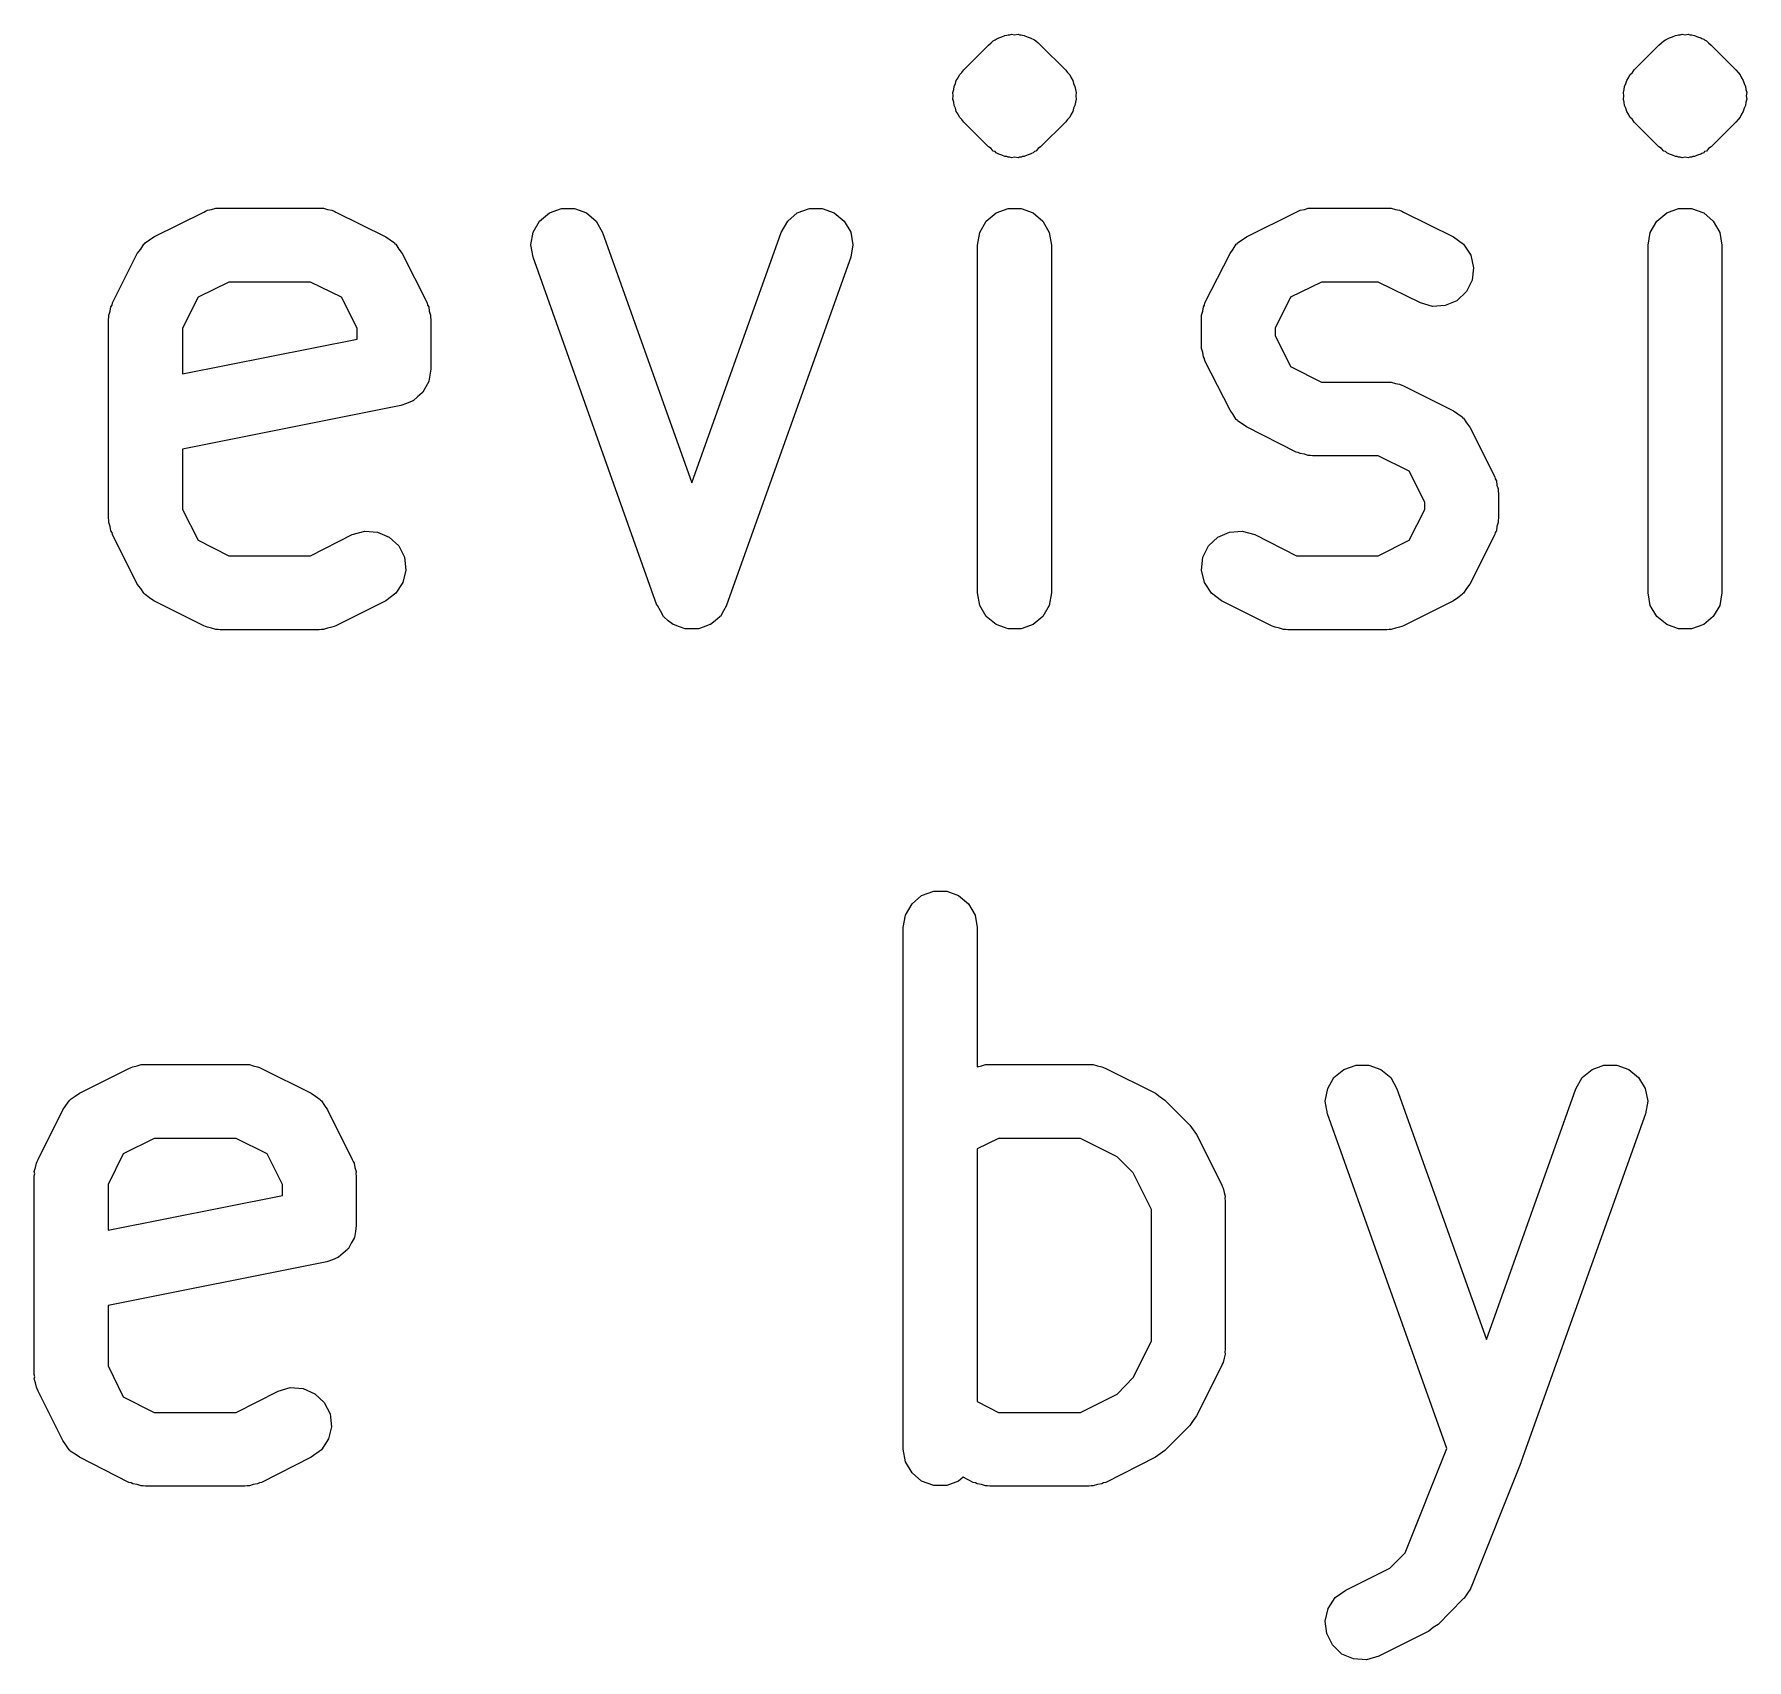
# Model space of a CAD drawing. Extents: x 95 to 242, y -111 to -101.
# Drawn here: x 209.292 to 213.233, y -107.581 to -103.842 of the extents above; entities that cross this region are included whole.
import ezdxf

# ---------------------------------------------------------------- set-up
doc = ezdxf.new("R2010")
doc.units = 0
doc.header["$MEASUREMENT"] = 0
doc.layers.add('BLACK', color=7, linetype='CONTINUOUS')

msp = doc.modelspace()

# ---------------------------------------------------------------- linework, layer by layer
at = {"layer": 'Black'}
for p, q in [((211.519, -103.848), (211.526, -103.845)), ((211.526, -103.845), (211.53, -103.844)), ((211.53, -103.844), (211.533, -103.843)), ((211.533, -103.843), (211.537, -103.843)), ((211.537, -103.843), (211.541, -103.842)), ((211.541, -103.842), (211.548, -103.843)), ((211.548, -103.843), (211.556, -103.842)), ((211.556, -103.842), (211.559, -103.843)), ((211.559, -103.843), (211.563, -103.843)), ((211.563, -103.843), (211.566, -103.844)), ((211.566, -103.844), (211.57, -103.845)), ((211.57, -103.845), (211.577, -103.848)), ((213.062, -103.848), (213.069, -103.845)), ((213.069, -103.845), (213.073, -103.844)), ((213.073, -103.844), (213.076, -103.843)), ((213.076, -103.843), (213.08, -103.843)), ((213.08, -103.843), (213.084, -103.842)), ((213.084, -103.842), (213.091, -103.843)), ((213.091, -103.843), (213.098, -103.842)), ((213.098, -103.842), (213.102, -103.843)), ((213.102, -103.843), (213.106, -103.843)), ((213.106, -103.843), (213.109, -103.844)), ((213.109, -103.844), (213.113, -103.845)), ((213.113, -103.845), (213.12, -103.848)), ((211.431, -103.924), (211.488, -103.867)), ((211.488, -103.867), (211.494, -103.862)), ((211.494, -103.862), (211.499, -103.857)), ((211.499, -103.857), (211.503, -103.855)), ((211.503, -103.855), (211.506, -103.853)), ((211.506, -103.853), (211.509, -103.852)), ((211.509, -103.852), (211.512, -103.85)), ((211.512, -103.85), (211.519, -103.848)), ((211.577, -103.848), (211.584, -103.85)), ((211.584, -103.85), (211.587, -103.852)), ((211.587, -103.852), (211.591, -103.853)), ((211.591, -103.853), (211.594, -103.855)), ((211.594, -103.855), (211.597, -103.857)), ((211.597, -103.857), (211.602, -103.862)), ((211.602, -103.862), (211.608, -103.867)), ((211.608, -103.867), (211.665, -103.924)), ((212.974, -103.924), (213.031, -103.867)), ((213.031, -103.867), (213.037, -103.862)), ((213.037, -103.862), (213.042, -103.857)), ((213.042, -103.857), (213.046, -103.855)), ((213.046, -103.855), (213.049, -103.853)), ((213.049, -103.853), (213.052, -103.852)), ((213.052, -103.852), (213.055, -103.85)), ((213.055, -103.85), (213.062, -103.848)), ((213.12, -103.848), (213.127, -103.85)), ((213.127, -103.85), (213.13, -103.852)), ((213.13, -103.852), (213.134, -103.853)), ((213.134, -103.853), (213.136, -103.855)), ((213.136, -103.855), (213.14, -103.857)), ((213.14, -103.857), (213.145, -103.862)), ((213.145, -103.862), (213.151, -103.867)), ((213.151, -103.867), (213.208, -103.924)), ((211.427, -103.93), (211.431, -103.924)), ((211.665, -103.924), (211.67, -103.93)), ((212.97, -103.93), (212.974, -103.924)), ((213.208, -103.924), (213.213, -103.93)), ((211.408, -103.969), (211.409, -103.962)), ((211.409, -103.962), (211.412, -103.955)), ((211.412, -103.955), (211.414, -103.948)), ((211.414, -103.948), (211.418, -103.942)), ((211.418, -103.942), (211.421, -103.935)), ((211.421, -103.935), (211.427, -103.93)), ((211.67, -103.93), (211.675, -103.935)), ((211.675, -103.935), (211.678, -103.942)), ((211.678, -103.942), (211.682, -103.948)), ((211.682, -103.948), (211.684, -103.955)), ((211.684, -103.955), (211.687, -103.962)), ((211.687, -103.962), (211.688, -103.969)), ((212.951, -103.969), (212.952, -103.962)), ((212.952, -103.962), (212.955, -103.955)), ((212.955, -103.955), (212.957, -103.948)), ((212.957, -103.948), (212.961, -103.942)), ((212.961, -103.942), (212.964, -103.935)), ((212.964, -103.935), (212.97, -103.93)), ((213.213, -103.93), (213.218, -103.935)), ((213.218, -103.935), (213.221, -103.942)), ((213.221, -103.942), (213.225, -103.948)), ((213.225, -103.948), (213.227, -103.955)), ((213.227, -103.955), (213.23, -103.962)), ((213.23, -103.962), (213.231, -103.969)), ((211.406, -103.976), (211.408, -103.969)), ((211.407, -103.984), (211.406, -103.976)), ((211.406, -103.991), (211.407, -103.984)), ((211.408, -103.998), (211.406, -103.991)), ((211.409, -104.006), (211.408, -103.998)), ((211.688, -103.998), (211.687, -104.006)), ((211.688, -103.969), (211.69, -103.976)), ((211.69, -103.991), (211.688, -103.998)), ((211.69, -103.976), (211.689, -103.984)), ((211.689, -103.984), (211.69, -103.991)), ((212.949, -103.976), (212.951, -103.969)), ((212.95, -103.984), (212.949, -103.976)), ((212.949, -103.991), (212.95, -103.984)), ((212.951, -103.998), (212.949, -103.991)), ((212.952, -104.006), (212.951, -103.998)), ((213.231, -103.998), (213.23, -104.006)), ((213.231, -103.969), (213.233, -103.976)), ((213.233, -103.991), (213.231, -103.998)), ((213.233, -103.976), (213.232, -103.984)), ((213.232, -103.984), (213.233, -103.991)), ((211.412, -104.012), (211.409, -104.006)), ((211.414, -104.02), (211.412, -104.012)), ((211.418, -104.026), (211.414, -104.02)), ((211.421, -104.033), (211.418, -104.026)), ((211.427, -104.038), (211.421, -104.033)), ((211.431, -104.044), (211.427, -104.038)), ((211.67, -104.038), (211.665, -104.044)), ((211.675, -104.033), (211.67, -104.038)), ((211.678, -104.026), (211.675, -104.033)), ((211.682, -104.02), (211.678, -104.026)), ((211.684, -104.012), (211.682, -104.02)), ((211.687, -104.006), (211.684, -104.012)), ((212.955, -104.012), (212.952, -104.006)), ((212.957, -104.02), (212.955, -104.012)), ((212.961, -104.026), (212.957, -104.02)), ((212.964, -104.033), (212.961, -104.026)), ((212.97, -104.038), (212.964, -104.033)), ((212.974, -104.044), (212.97, -104.038)), ((213.213, -104.038), (213.208, -104.044)), ((213.218, -104.033), (213.213, -104.038)), ((213.221, -104.026), (213.218, -104.033)), ((213.225, -104.02), (213.221, -104.026)), ((213.227, -104.012), (213.225, -104.02)), ((213.23, -104.006), (213.227, -104.012)), ((211.488, -104.101), (211.431, -104.044)), ((211.665, -104.044), (211.608, -104.101)), ((213.031, -104.101), (212.974, -104.044)), ((213.208, -104.044), (213.151, -104.101)), ((211.494, -104.105), (211.488, -104.101)), ((211.499, -104.111), (211.494, -104.105)), ((211.503, -104.112), (211.499, -104.111)), ((211.506, -104.115), (211.503, -104.112)), ((211.509, -104.116), (211.506, -104.115)), ((211.512, -104.118), (211.509, -104.116)), ((211.519, -104.12), (211.512, -104.118)), ((211.526, -104.123), (211.519, -104.12)), ((211.577, -104.12), (211.57, -104.123)), ((211.584, -104.118), (211.577, -104.12)), ((211.587, -104.116), (211.584, -104.118)), ((211.591, -104.115), (211.587, -104.116)), ((211.594, -104.112), (211.591, -104.115)), ((211.597, -104.111), (211.594, -104.112)), ((211.602, -104.105), (211.597, -104.111)), ((211.608, -104.101), (211.602, -104.105)), ((213.037, -104.105), (213.031, -104.101)), ((213.042, -104.111), (213.037, -104.105)), ((213.046, -104.112), (213.042, -104.111)), ((213.049, -104.115), (213.046, -104.112)), ((213.052, -104.116), (213.049, -104.115)), ((213.055, -104.118), (213.052, -104.116)), ((213.062, -104.12), (213.055, -104.118)), ((213.069, -104.123), (213.062, -104.12)), ((213.12, -104.12), (213.113, -104.123)), ((213.127, -104.118), (213.12, -104.12)), ((213.13, -104.116), (213.127, -104.118)), ((213.134, -104.115), (213.13, -104.116)), ((213.136, -104.112), (213.134, -104.115)), ((213.14, -104.111), (213.136, -104.112)), ((213.145, -104.105), (213.14, -104.111)), ((213.151, -104.101), (213.145, -104.105)), ((211.53, -104.123), (211.526, -104.123)), ((211.533, -104.125), (211.53, -104.123)), ((211.537, -104.125), (211.533, -104.125)), ((211.541, -104.126), (211.537, -104.125)), ((211.548, -104.125), (211.541, -104.126)), ((211.556, -104.126), (211.548, -104.125)), ((211.559, -104.125), (211.556, -104.126)), ((211.563, -104.125), (211.559, -104.125)), ((211.566, -104.123), (211.563, -104.125)), ((211.57, -104.123), (211.566, -104.123)), ((213.073, -104.123), (213.069, -104.123)), ((213.076, -104.125), (213.073, -104.123)), ((213.08, -104.125), (213.076, -104.125)), ((213.084, -104.126), (213.08, -104.125)), ((213.091, -104.125), (213.084, -104.126)), ((213.098, -104.126), (213.091, -104.125)), ((213.102, -104.125), (213.098, -104.126)), ((213.106, -104.125), (213.102, -104.125)), ((213.109, -104.123), (213.106, -104.125)), ((213.113, -104.123), (213.109, -104.123)), ((209.567, -104.308), (209.682, -104.251)), ((209.682, -104.251), (209.686, -104.249)), ((209.686, -104.249), (209.691, -104.247)), ((209.691, -104.247), (209.7, -104.245)), ((209.7, -104.245), (209.71, -104.242)), ((209.71, -104.242), (209.715, -104.242)), ((209.715, -104.242), (209.72, -104.242)), ((209.72, -104.242), (209.948, -104.242)), ((209.948, -104.242), (209.953, -104.242)), ((209.953, -104.242), (209.958, -104.242)), ((209.958, -104.242), (209.967, -104.245)), ((209.967, -104.245), (209.977, -104.247)), ((209.977, -104.247), (209.982, -104.249)), ((209.982, -104.249), (209.986, -104.251)), ((209.986, -104.251), (210.101, -104.308)), ((210.44, -104.297), (210.455, -104.272)), ((210.455, -104.272), (210.478, -104.253)), ((210.478, -104.253), (210.505, -104.243)), ((210.505, -104.243), (210.535, -104.243)), ((210.535, -104.243), (210.563, -104.253)), ((210.563, -104.253), (210.585, -104.272)), ((210.585, -104.272), (210.6, -104.298)), ((211.011, -104.298), (211.026, -104.272)), ((211.026, -104.272), (211.048, -104.253)), ((211.048, -104.253), (211.076, -104.243)), ((211.076, -104.243), (211.105, -104.243)), ((211.105, -104.243), (211.133, -104.253)), ((211.133, -104.253), (211.156, -104.272)), ((211.156, -104.272), (211.171, -104.297)), ((211.468, -104.298), (211.483, -104.272)), ((211.483, -104.272), (211.506, -104.253)), ((211.506, -104.253), (211.533, -104.243)), ((211.533, -104.243), (211.563, -104.243)), ((211.563, -104.243), (211.591, -104.253)), ((211.591, -104.253), (211.613, -104.272)), ((211.613, -104.272), (211.628, -104.298)), ((212.082, -104.308), (212.196, -104.251)), ((212.196, -104.251), (212.201, -104.249)), ((212.201, -104.249), (212.205, -104.247)), ((212.205, -104.247), (212.215, -104.245)), ((212.215, -104.245), (212.224, -104.242)), ((212.224, -104.242), (212.229, -104.242)), ((212.229, -104.242), (212.234, -104.242)), ((212.234, -104.242), (212.405, -104.242)), ((212.405, -104.242), (212.41, -104.242)), ((212.41, -104.242), (212.415, -104.242)), ((212.415, -104.242), (212.425, -104.245)), ((212.425, -104.245), (212.434, -104.247)), ((212.434, -104.247), (212.439, -104.249)), ((212.439, -104.249), (212.443, -104.251)), ((212.443, -104.251), (212.558, -104.308)), ((213.011, -104.298), (213.026, -104.272)), ((213.026, -104.272), (213.049, -104.253)), ((213.049, -104.253), (213.076, -104.243)), ((213.076, -104.243), (213.106, -104.243)), ((213.106, -104.243), (213.134, -104.253)), ((213.134, -104.253), (213.156, -104.272)), ((213.156, -104.272), (213.171, -104.298)), ((209.547, -104.322), (209.557, -104.315)), ((209.557, -104.315), (209.567, -104.308)), ((210.101, -104.308), (210.111, -104.315)), ((210.111, -104.315), (210.121, -104.322)), ((210.435, -104.326), (210.44, -104.297)), ((210.6, -104.298), (210.805, -104.874)), ((210.805, -104.874), (211.011, -104.298)), ((211.171, -104.297), (211.176, -104.326)), ((211.463, -104.327), (211.468, -104.298)), ((211.628, -104.298), (211.633, -104.327)), ((212.061, -104.322), (212.072, -104.315)), ((212.072, -104.315), (212.082, -104.308)), ((212.558, -104.308), (212.581, -104.325)), ((213.006, -104.327), (213.011, -104.298)), ((213.171, -104.298), (213.176, -104.327)), ((209.472, -104.46), (209.529, -104.346)), ((209.529, -104.346), (209.537, -104.336)), ((209.537, -104.336), (209.544, -104.325)), ((209.544, -104.325), (209.546, -104.324)), ((209.546, -104.324), (209.547, -104.322)), ((210.121, -104.322), (210.122, -104.324)), ((210.122, -104.324), (210.124, -104.325)), ((210.124, -104.325), (210.131, -104.336)), ((210.131, -104.336), (210.139, -104.346)), ((210.139, -104.346), (210.196, -104.46)), ((210.44, -104.355), (210.435, -104.326)), ((210.725, -105.155), (210.44, -104.355)), ((211.171, -104.355), (210.885, -105.155)), ((211.176, -104.326), (211.171, -104.355)), ((211.463, -105.127), (211.463, -104.327)), ((211.633, -104.327), (211.633, -105.127)), ((211.986, -104.46), (212.044, -104.346)), ((212.044, -104.346), (212.051, -104.336)), ((212.051, -104.336), (212.058, -104.325)), ((212.058, -104.325), (212.06, -104.324)), ((212.06, -104.324), (212.061, -104.322)), ((212.581, -104.325), (212.598, -104.35)), ((212.598, -104.35), (212.604, -104.379)), ((213.006, -105.127), (213.006, -104.327)), ((213.176, -104.327), (213.176, -105.127)), ((212.604, -104.379), (212.601, -104.408)), ((209.74, -104.412), (209.669, -104.447)), ((209.928, -104.412), (209.74, -104.412)), ((209.999, -104.447), (209.928, -104.412)), ((212.254, -104.412), (212.183, -104.447)), ((212.385, -104.412), (212.254, -104.412)), ((212.482, -104.46), (212.385, -104.412)), ((212.588, -104.434), (212.566, -104.455)), ((212.601, -104.408), (212.588, -104.434)), ((209.467, -104.479), (209.468, -104.469)), ((209.468, -104.469), (209.471, -104.465)), ((209.471, -104.465), (209.472, -104.46)), ((209.669, -104.447), (209.633, -104.518)), ((210.035, -104.518), (209.999, -104.447)), ((210.196, -104.46), (210.197, -104.465)), ((210.197, -104.465), (210.2, -104.469)), ((210.2, -104.469), (210.201, -104.479)), ((211.981, -104.479), (211.983, -104.469)), ((211.983, -104.469), (211.985, -104.465)), ((211.985, -104.465), (211.986, -104.46)), ((212.183, -104.447), (212.148, -104.518)), ((212.51, -104.468), (212.482, -104.46)), ((212.539, -104.466), (212.51, -104.468)), ((212.566, -104.455), (212.539, -104.466)), ((209.463, -104.498), (209.464, -104.493)), ((209.463, -104.955), (209.463, -104.498)), ((209.464, -104.488), (209.467, -104.479)), ((209.464, -104.493), (209.464, -104.488)), ((210.201, -104.479), (210.204, -104.488)), ((210.204, -104.488), (210.204, -104.493)), ((210.204, -104.493), (210.205, -104.498)), ((210.205, -104.498), (210.205, -104.612)), ((211.978, -104.488), (211.981, -104.479)), ((211.978, -104.493), (211.978, -104.488)), ((211.978, -104.498), (211.978, -104.493)), ((211.978, -104.555), (211.978, -104.498)), ((209.633, -104.518), (209.633, -104.623)), ((209.633, -104.623), (210.035, -104.543)), ((210.035, -104.543), (210.035, -104.518)), ((212.148, -104.518), (212.148, -104.535)), ((212.148, -104.535), (212.183, -104.606)), ((211.978, -104.56), (211.978, -104.555)), ((211.978, -104.565), (211.978, -104.56)), ((211.981, -104.574), (211.978, -104.565)), ((211.983, -104.584), (211.981, -104.574)), ((211.985, -104.588), (211.983, -104.584)), ((211.986, -104.593), (211.985, -104.588)), ((212.044, -104.707), (211.986, -104.593)), ((210.202, -104.626), (210.2, -104.64)), ((210.205, -104.612), (210.202, -104.626)), ((212.183, -104.606), (212.254, -104.642)), ((210.185, -104.667), (210.174, -104.676)), ((210.186, -104.665), (210.185, -104.666)), ((210.185, -104.666), (210.185, -104.667)), ((210.193, -104.653), (210.186, -104.665)), ((210.2, -104.641), (210.193, -104.653)), ((210.2, -104.64), (210.2, -104.64)), ((210.2, -104.64), (210.2, -104.641)), ((212.254, -104.642), (212.405, -104.642)), ((212.405, -104.642), (212.41, -104.642)), ((212.41, -104.642), (212.415, -104.642)), ((212.415, -104.642), (212.425, -104.645)), ((212.425, -104.645), (212.434, -104.647)), ((212.434, -104.647), (212.439, -104.649)), ((212.439, -104.649), (212.443, -104.651)), ((212.443, -104.651), (212.558, -104.708)), ((210.136, -104.696), (209.633, -104.796)), ((210.149, -104.691), (210.136, -104.696)), ((210.162, -104.686), (210.149, -104.691)), ((210.163, -104.685), (210.162, -104.686)), ((210.164, -104.685), (210.163, -104.685)), ((210.174, -104.676), (210.164, -104.685)), ((212.051, -104.717), (212.044, -104.707)), ((212.558, -104.708), (212.568, -104.715)), ((212.058, -104.728), (212.051, -104.717)), ((212.06, -104.729), (212.058, -104.728)), ((212.061, -104.731), (212.06, -104.729)), ((212.072, -104.738), (212.061, -104.731)), ((212.082, -104.745), (212.072, -104.738)), ((212.196, -104.803), (212.082, -104.745)), ((212.568, -104.715), (212.578, -104.722)), ((212.578, -104.722), (212.579, -104.724)), ((212.579, -104.724), (212.581, -104.725)), ((212.581, -104.725), (212.588, -104.736)), ((212.588, -104.736), (212.596, -104.746)), ((212.596, -104.746), (212.653, -104.86)), ((209.633, -104.796), (209.633, -104.935)), ((212.201, -104.804), (212.196, -104.803)), ((212.205, -104.806), (212.201, -104.804)), ((212.215, -104.808), (212.205, -104.806)), ((212.224, -104.811), (212.215, -104.808)), ((212.229, -104.811), (212.224, -104.811)), ((212.234, -104.812), (212.229, -104.811)), ((212.385, -104.812), (212.234, -104.812)), ((212.456, -104.847), (212.385, -104.812)), ((212.492, -104.918), (212.456, -104.847)), ((212.653, -104.86), (212.654, -104.865)), ((212.654, -104.865), (212.657, -104.869)), ((212.657, -104.869), (212.658, -104.879)), ((212.658, -104.879), (212.661, -104.888)), ((212.661, -104.888), (212.661, -104.893)), ((212.661, -104.893), (212.662, -104.898)), ((212.662, -104.898), (212.662, -104.955)), ((209.633, -104.935), (209.669, -105.006)), ((212.456, -105.006), (212.492, -104.935)), ((212.492, -104.935), (212.492, -104.918)), ((209.464, -104.96), (209.463, -104.955)), ((209.464, -104.965), (209.464, -104.96)), ((209.467, -104.974), (209.464, -104.965)), ((209.468, -104.984), (209.467, -104.974)), ((209.471, -104.988), (209.468, -104.984)), ((209.472, -104.993), (209.471, -104.988)), ((210.024, -104.993), (210.053, -104.985)), ((210.053, -104.985), (210.082, -104.987)), ((210.082, -104.987), (210.109, -104.999)), ((212.016, -104.999), (212.043, -104.987)), ((212.043, -104.987), (212.072, -104.985)), ((212.072, -104.985), (212.101, -104.993)), ((212.654, -104.988), (212.653, -104.993)), ((212.657, -104.984), (212.654, -104.988)), ((212.658, -104.974), (212.657, -104.984)), ((212.661, -104.965), (212.658, -104.974)), ((212.662, -104.955), (212.661, -104.96)), ((212.661, -104.96), (212.661, -104.965)), ((209.529, -105.107), (209.472, -104.993)), ((209.669, -105.006), (209.74, -105.042)), ((209.928, -105.042), (210.024, -104.993)), ((210.109, -104.999), (210.131, -105.019)), ((210.131, -105.019), (210.144, -105.045)), ((211.981, -105.045), (211.994, -105.019)), ((211.994, -105.019), (212.016, -104.999)), ((212.101, -104.993), (212.197, -105.042)), ((212.385, -105.042), (212.456, -105.006)), ((212.653, -104.993), (212.596, -105.107)), ((209.74, -105.042), (209.928, -105.042)), ((210.144, -105.045), (210.147, -105.075)), ((211.978, -105.075), (211.981, -105.045)), ((212.197, -105.042), (212.385, -105.042)), ((210.14, -105.103), (210.124, -105.128)), ((210.147, -105.075), (210.14, -105.103)), ((211.985, -105.103), (211.978, -105.075)), ((212.001, -105.128), (211.985, -105.103)), ((209.537, -105.117), (209.529, -105.107)), ((209.544, -105.128), (209.537, -105.117)), ((209.546, -105.129), (209.544, -105.128)), ((209.547, -105.131), (209.546, -105.129)), ((209.557, -105.138), (209.547, -105.131)), ((209.567, -105.145), (209.557, -105.138)), ((209.682, -105.203), (209.567, -105.145)), ((210.101, -105.145), (209.986, -105.203)), ((210.124, -105.128), (210.101, -105.145)), ((211.468, -105.156), (211.463, -105.127)), ((211.633, -105.127), (211.628, -105.156)), ((212.024, -105.145), (212.001, -105.128)), ((212.139, -105.203), (212.024, -105.145)), ((212.558, -105.145), (212.443, -105.203)), ((212.568, -105.138), (212.558, -105.145)), ((212.578, -105.131), (212.568, -105.138)), ((212.579, -105.129), (212.578, -105.131)), ((212.581, -105.128), (212.579, -105.129)), ((212.588, -105.117), (212.581, -105.128)), ((212.596, -105.107), (212.588, -105.117)), ((213.011, -105.156), (213.006, -105.127)), ((213.176, -105.127), (213.171, -105.156)), ((210.726, -105.156), (210.725, -105.155)), ((210.733, -105.168), (210.726, -105.156)), ((210.726, -105.156), (210.726, -105.156)), ((210.74, -105.181), (210.733, -105.168)), ((210.741, -105.182), (210.74, -105.181)), ((210.74, -105.181), (210.74, -105.181)), ((210.751, -105.191), (210.741, -105.182)), ((210.87, -105.182), (210.859, -105.191)), ((210.871, -105.181), (210.87, -105.181)), ((210.87, -105.181), (210.87, -105.182)), ((210.878, -105.168), (210.871, -105.181)), ((210.885, -105.156), (210.878, -105.168)), ((210.885, -105.155), (210.885, -105.156)), ((210.885, -105.156), (210.885, -105.156)), ((211.483, -105.181), (211.468, -105.156)), ((211.506, -105.2), (211.483, -105.181)), ((211.613, -105.181), (211.591, -105.2)), ((211.628, -105.156), (211.613, -105.181)), ((213.026, -105.181), (213.011, -105.156)), ((213.049, -105.2), (213.026, -105.181)), ((213.156, -105.181), (213.134, -105.2)), ((213.171, -105.156), (213.156, -105.181)), ((209.686, -105.204), (209.682, -105.203)), ((209.691, -105.206), (209.686, -105.204)), ((209.7, -105.208), (209.691, -105.206)), ((209.71, -105.211), (209.7, -105.208)), ((209.715, -105.211), (209.71, -105.211)), ((209.72, -105.212), (209.715, -105.211)), ((209.948, -105.212), (209.72, -105.212)), ((209.953, -105.211), (209.948, -105.212)), ((209.958, -105.211), (209.953, -105.211)), ((209.967, -105.208), (209.958, -105.211)), ((209.977, -105.206), (209.967, -105.208)), ((209.982, -105.204), (209.977, -105.206)), ((209.986, -105.203), (209.982, -105.204)), ((210.762, -105.2), (210.751, -105.191)), ((210.763, -105.2), (210.762, -105.2)), ((210.777, -105.205), (210.763, -105.2)), ((210.763, -105.2), (210.763, -105.2)), ((210.79, -105.21), (210.777, -105.205)), ((210.791, -105.21), (210.79, -105.21)), ((210.805, -105.21), (210.791, -105.21)), ((210.791, -105.21), (210.791, -105.21)), ((210.82, -105.21), (210.805, -105.21)), ((210.821, -105.21), (210.82, -105.21)), ((210.82, -105.21), (210.82, -105.21)), ((210.834, -105.205), (210.821, -105.21)), ((210.847, -105.2), (210.834, -105.205)), ((210.848, -105.2), (210.847, -105.2)), ((210.859, -105.191), (210.848, -105.2)), ((210.848, -105.2), (210.848, -105.2)), ((211.533, -105.21), (211.506, -105.2)), ((211.563, -105.21), (211.533, -105.21)), ((211.591, -105.2), (211.563, -105.21)), ((212.143, -105.204), (212.139, -105.203)), ((212.148, -105.206), (212.143, -105.204)), ((212.158, -105.208), (212.148, -105.206)), ((212.167, -105.211), (212.158, -105.208)), ((212.172, -105.211), (212.167, -105.211)), ((212.177, -105.212), (212.172, -105.211)), ((212.405, -105.212), (212.177, -105.212)), ((212.41, -105.211), (212.405, -105.212)), ((212.415, -105.211), (212.41, -105.211)), ((212.425, -105.208), (212.415, -105.211)), ((212.434, -105.206), (212.425, -105.208)), ((212.439, -105.204), (212.434, -105.206)), ((212.443, -105.203), (212.439, -105.204)), ((213.076, -105.21), (213.049, -105.2)), ((213.106, -105.21), (213.076, -105.21)), ((213.134, -105.2), (213.106, -105.21)), ((211.334, -105.823), (211.362, -105.813)), ((211.362, -105.813), (211.392, -105.813)), ((211.392, -105.813), (211.419, -105.823)), ((211.297, -105.868), (211.312, -105.842)), ((211.312, -105.842), (211.334, -105.823)), ((211.419, -105.823), (211.442, -105.842)), ((211.442, -105.842), (211.457, -105.868)), ((211.292, -105.897), (211.297, -105.868)), ((211.457, -105.868), (211.462, -105.897)), ((211.292, -107.097), (211.292, -105.897)), ((211.462, -105.897), (211.462, -106.217)), ((209.396, -106.278), (209.51, -106.221)), ((209.51, -106.221), (209.515, -106.219)), ((209.515, -106.219), (209.519, -106.217)), ((209.519, -106.217), (209.529, -106.215)), ((209.529, -106.215), (209.538, -106.212)), ((209.538, -106.212), (209.543, -106.212)), ((209.543, -106.212), (209.548, -106.212)), ((209.548, -106.212), (209.777, -106.212)), ((209.777, -106.212), (209.782, -106.212)), ((209.782, -106.212), (209.787, -106.212)), ((209.787, -106.212), (209.796, -106.215)), ((209.796, -106.215), (209.806, -106.217)), ((209.806, -106.217), (209.81, -106.219)), ((209.81, -106.219), (209.815, -106.221)), ((209.815, -106.221), (209.929, -106.278)), ((211.462, -106.217), (211.472, -106.215)), ((211.462, -106.217), (211.462, -106.217)), ((211.472, -106.215), (211.481, -106.212)), ((211.481, -106.212), (211.486, -106.212)), ((211.486, -106.212), (211.491, -106.212)), ((211.491, -106.212), (211.72, -106.212)), ((211.72, -106.212), (211.724, -106.212)), ((211.724, -106.212), (211.729, -106.212)), ((211.729, -106.212), (211.739, -106.215)), ((211.739, -106.215), (211.749, -106.217)), ((211.749, -106.217), (211.753, -106.219)), ((211.753, -106.219), (211.758, -106.221)), ((211.758, -106.221), (211.872, -106.278)), ((212.269, -106.267), (212.283, -106.242)), ((212.283, -106.242), (212.306, -106.223)), ((212.306, -106.223), (212.334, -106.213)), ((212.334, -106.213), (212.363, -106.213)), ((212.363, -106.213), (212.391, -106.223)), ((212.391, -106.223), (212.414, -106.242)), ((212.414, -106.242), (212.428, -106.268)), ((212.84, -106.268), (212.854, -106.242)), ((212.854, -106.242), (212.877, -106.223)), ((212.877, -106.223), (212.904, -106.213)), ((212.904, -106.213), (212.934, -106.213)), ((212.934, -106.213), (212.962, -106.223)), ((212.962, -106.223), (212.984, -106.242)), ((212.984, -106.242), (212.999, -106.267)), ((209.375, -106.292), (209.386, -106.285)), ((209.386, -106.285), (209.396, -106.278)), ((209.929, -106.278), (209.939, -106.285)), ((209.939, -106.285), (209.95, -106.292)), ((211.872, -106.278), (211.883, -106.286)), ((211.883, -106.286), (211.894, -106.294)), ((212.263, -106.296), (212.269, -106.267)), ((212.428, -106.268), (212.634, -106.844)), ((212.634, -106.844), (212.84, -106.268)), ((212.999, -106.267), (213.005, -106.296)), ((209.301, -106.43), (209.358, -106.316)), ((209.358, -106.316), (209.365, -106.306)), ((209.365, -106.306), (209.372, -106.295)), ((209.372, -106.295), (209.374, -106.294)), ((209.374, -106.294), (209.375, -106.292)), ((209.95, -106.292), (209.951, -106.294)), ((209.951, -106.294), (209.953, -106.295)), ((209.953, -106.295), (209.96, -106.306)), ((209.96, -106.306), (209.967, -106.316)), ((209.967, -106.316), (210.024, -106.43)), ((211.894, -106.294), (211.951, -106.351)), ((212.268, -106.325), (212.263, -106.296)), ((212.543, -107.095), (212.268, -106.325)), ((213, -106.325), (212.714, -107.125)), ((213.005, -106.296), (213, -106.325)), ((211.951, -106.351), (211.959, -106.362)), ((211.959, -106.362), (211.967, -106.373)), ((209.568, -106.382), (209.497, -106.417)), ((209.757, -106.382), (209.568, -106.382)), ((209.828, -106.417), (209.757, -106.382)), ((211.511, -106.382), (211.462, -106.406)), ((211.462, -106.406), (211.462, -106.987)), ((211.7, -106.382), (211.511, -106.382)), ((211.784, -106.424), (211.7, -106.382)), ((211.967, -106.373), (212.024, -106.487)), ((209.295, -106.449), (209.297, -106.439)), ((209.297, -106.439), (209.299, -106.435)), ((209.299, -106.435), (209.301, -106.43)), ((209.497, -106.417), (209.462, -106.488)), ((209.863, -106.488), (209.828, -106.417)), ((210.024, -106.43), (210.026, -106.435)), ((210.026, -106.435), (210.028, -106.439)), ((210.028, -106.439), (210.03, -106.449)), ((211.821, -106.461), (211.784, -106.424)), ((209.292, -106.458), (209.295, -106.449)), ((209.293, -106.463), (209.292, -106.458)), ((209.292, -106.468), (209.293, -106.463)), ((209.292, -106.925), (209.292, -106.468)), ((210.03, -106.449), (210.033, -106.458)), ((210.033, -106.458), (210.032, -106.463)), ((210.032, -106.463), (210.033, -106.468)), ((210.033, -106.468), (210.033, -106.582)), ((211.863, -106.545), (211.821, -106.461)), ((209.462, -106.488), (209.462, -106.593)), ((209.462, -106.593), (209.863, -106.513)), ((209.863, -106.513), (209.863, -106.488)), ((212.024, -106.487), (212.026, -106.492)), ((212.026, -106.492), (212.028, -106.496)), ((212.028, -106.496), (212.03, -106.506)), ((212.03, -106.506), (212.033, -106.515)), ((212.033, -106.515), (212.032, -106.52)), ((212.032, -106.52), (212.033, -106.525)), ((212.033, -106.525), (212.033, -106.868)), ((211.863, -106.848), (211.863, -106.545)), ((210.031, -106.596), (210.029, -106.61)), ((210.033, -106.582), (210.031, -106.596)), ((210.013, -106.637), (210.003, -106.646)), ((210.014, -106.636), (210.013, -106.637)), ((210.015, -106.635), (210.014, -106.636)), ((210.021, -106.623), (210.015, -106.635)), ((210.028, -106.611), (210.021, -106.623)), ((210.029, -106.61), (210.028, -106.61)), ((210.028, -106.61), (210.028, -106.611)), ((209.965, -106.666), (209.462, -106.766)), ((209.978, -106.661), (209.965, -106.666)), ((209.991, -106.656), (209.978, -106.661)), ((209.992, -106.655), (209.991, -106.655)), ((209.991, -106.655), (209.991, -106.656)), ((210.003, -106.646), (209.992, -106.655)), ((209.462, -106.766), (209.462, -106.905)), ((211.821, -106.932), (211.863, -106.848)), ((212.033, -106.878), (212.03, -106.887)), ((212.033, -106.868), (212.032, -106.873)), ((212.032, -106.873), (212.033, -106.878)), ((209.462, -106.905), (209.497, -106.976)), ((212.024, -106.906), (211.967, -107.02)), ((212.026, -106.901), (212.024, -106.906)), ((212.028, -106.897), (212.026, -106.901)), ((212.03, -106.887), (212.028, -106.897)), ((209.293, -106.93), (209.292, -106.925)), ((209.292, -106.935), (209.293, -106.93)), ((209.295, -106.944), (209.292, -106.935)), ((209.297, -106.954), (209.295, -106.944)), ((209.299, -106.958), (209.297, -106.954)), ((209.301, -106.963), (209.299, -106.958)), ((209.853, -106.963), (209.881, -106.955)), ((209.881, -106.955), (209.911, -106.957)), ((209.911, -106.957), (209.938, -106.969)), ((211.784, -106.97), (211.821, -106.932)), ((209.358, -107.077), (209.301, -106.963)), ((209.497, -106.976), (209.568, -107.012)), ((209.757, -107.012), (209.853, -106.963)), ((209.938, -106.969), (209.959, -106.989)), ((209.959, -106.989), (209.973, -107.015)), ((211.462, -106.987), (211.511, -107.012)), ((211.7, -107.012), (211.784, -106.97)), ((209.568, -107.012), (209.757, -107.012)), ((209.973, -107.015), (209.976, -107.045)), ((211.511, -107.012), (211.7, -107.012)), ((211.959, -107.031), (211.951, -107.042)), ((211.967, -107.02), (211.959, -107.031)), ((209.969, -107.073), (209.953, -107.098)), ((209.976, -107.045), (209.969, -107.073)), ((211.951, -107.042), (211.894, -107.1)), ((209.365, -107.087), (209.358, -107.077)), ((209.372, -107.098), (209.365, -107.087)), ((209.374, -107.099), (209.372, -107.098)), ((209.375, -107.101), (209.374, -107.099)), ((209.386, -107.108), (209.375, -107.101)), ((209.396, -107.115), (209.386, -107.108)), ((209.51, -107.173), (209.396, -107.115)), ((209.929, -107.115), (209.815, -107.173)), ((209.953, -107.098), (209.929, -107.115)), ((211.297, -107.126), (211.292, -107.097)), ((211.872, -107.115), (211.758, -107.173)), ((211.883, -107.107), (211.872, -107.115)), ((211.894, -107.1), (211.883, -107.107)), ((212.447, -107.335), (212.543, -107.095)), ((211.312, -107.151), (211.297, -107.126)), ((211.334, -107.17), (211.312, -107.151)), ((212.713, -107.128), (212.599, -107.414)), ((212.714, -107.126), (212.713, -107.127)), ((212.713, -107.127), (212.713, -107.128)), ((212.714, -107.125), (212.714, -107.126)), ((212.714, -107.126), (212.714, -107.126)), ((209.515, -107.174), (209.51, -107.173)), ((209.519, -107.176), (209.515, -107.174)), ((209.529, -107.178), (209.519, -107.176)), ((209.538, -107.181), (209.529, -107.178)), ((209.543, -107.181), (209.538, -107.181)), ((209.548, -107.182), (209.543, -107.181)), ((209.777, -107.182), (209.548, -107.182)), ((209.782, -107.181), (209.777, -107.182)), ((209.787, -107.181), (209.782, -107.181)), ((209.796, -107.178), (209.787, -107.181)), ((209.806, -107.176), (209.796, -107.178)), ((209.81, -107.174), (209.806, -107.176)), ((209.815, -107.173), (209.81, -107.174)), ((211.362, -107.18), (211.334, -107.17)), ((211.392, -107.18), (211.362, -107.18)), ((211.419, -107.17), (211.392, -107.18)), ((211.43, -107.161), (211.419, -107.17)), ((211.453, -107.173), (211.43, -107.161)), ((211.458, -107.174), (211.453, -107.173)), ((211.462, -107.176), (211.458, -107.174)), ((211.472, -107.178), (211.462, -107.176)), ((211.481, -107.181), (211.472, -107.178)), ((211.486, -107.181), (211.481, -107.181)), ((211.491, -107.182), (211.486, -107.181)), ((211.72, -107.182), (211.491, -107.182)), ((211.724, -107.181), (211.72, -107.182)), ((211.729, -107.181), (211.724, -107.181)), ((211.739, -107.178), (211.729, -107.181)), ((211.749, -107.176), (211.739, -107.178)), ((211.753, -107.174), (211.749, -107.176)), ((211.758, -107.173), (211.753, -107.174)), ((212.412, -107.37), (212.447, -107.335)), ((212.31, -107.421), (212.412, -107.37)), ((212.286, -107.438), (212.31, -107.421)), ((212.59, -107.428), (212.583, -107.439)), ((212.597, -107.418), (212.59, -107.428)), ((212.599, -107.414), (212.597, -107.416)), ((212.597, -107.416), (212.597, -107.418)), ((212.263, -107.492), (212.27, -107.463)), ((212.27, -107.463), (212.286, -107.438)), ((212.58, -107.442), (212.523, -107.5)), ((212.581, -107.44), (212.58, -107.442)), ((212.583, -107.439), (212.581, -107.44)), ((212.267, -107.521), (212.263, -107.492)), ((212.511, -107.507), (212.501, -107.515)), ((212.523, -107.5), (212.511, -107.507)), ((212.28, -107.547), (212.267, -107.521)), ((212.301, -107.568), (212.28, -107.547)), ((212.501, -107.515), (212.386, -107.573)), ((212.328, -107.579), (212.301, -107.568)), ((212.358, -107.581), (212.328, -107.579)), ((212.386, -107.573), (212.358, -107.581))]:
    msp.add_line(p, q, dxfattribs=at)

doc.saveas('drawing.dxf')
